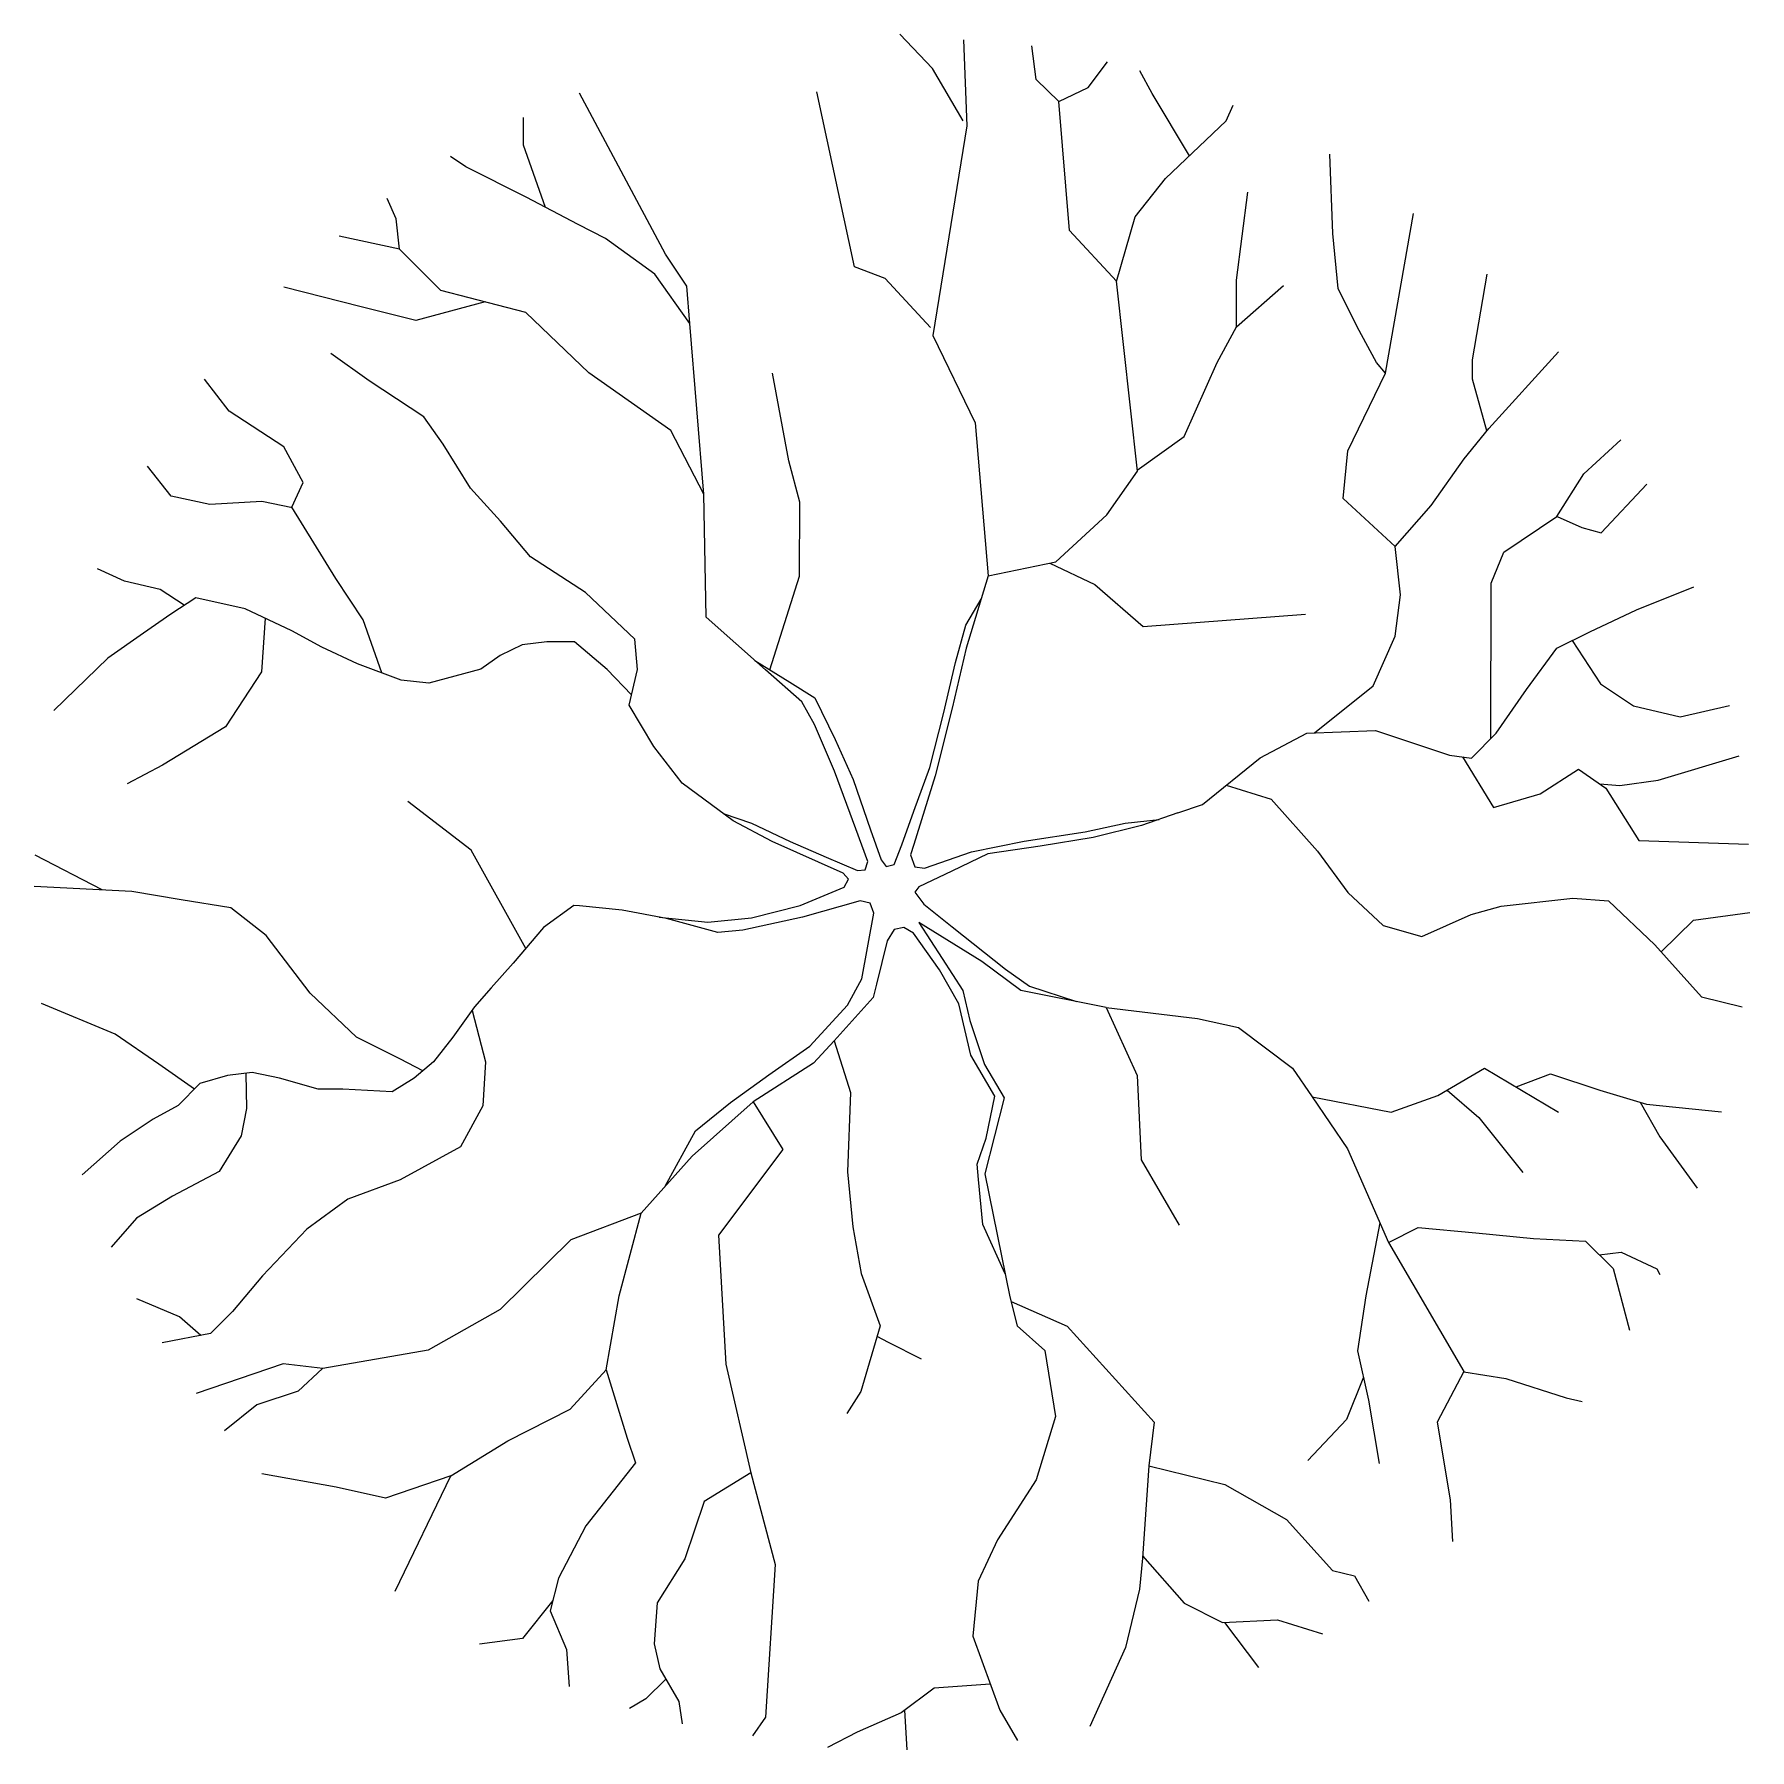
# Model space of a CAD drawing. Extents: x 99089 to 101049, y 99298 to 100905.
# Drawn here: x 100109.82 to 100127.31, y 100158.57 to 100176.07 of the extents above; entities that cross this region are included whole.
import ezdxf

# ---------------------------------------------------------------- set-up
doc = ezdxf.new("R2010")
doc.units = 0
doc.layers.add('Survey Exist Trees', color=7, linetype='Continuous')

msp = doc.modelspace()

# ---------------------------------------------------------------- linework, layer by layer
at = {"layer": 'Survey Exist Trees'}
for points in [[(100119.289, 100175.188), (100118.976, 100175.721), (100118.643, 100176.069)], [(100119.292, 100176.014), (100119.325, 100175.135), (100118.978, 100172.997), (100119.411, 100172.107), (100119.545, 100170.545), (100120.233, 100170.689), (100120.754, 100171.169), (100121.066, 100171.614), (100120.853, 100173.551), (100120.372, 100174.068), (100120.263, 100175.384), (100120.033, 100175.608), (100119.99, 100175.952)], [(100120.263, 100175.384), (100120.562, 100175.526), (100120.76, 100175.79)], [(100121.596, 100174.83), (100121.215, 100175.467), (100121.092, 100175.696)], [(100116.668, 100170.123), (100116.644, 100171.379), (100116.502, 100173.118), (100116.471, 100173.499), (100116.252, 100173.826), (100115.377, 100175.468)], [(100118.956, 100173.08), (100118.495, 100173.578), (100118.18, 100173.699), (100117.798, 100175.481)], [(100115.029, 100174.304), (100114.804, 100174.94), (100114.806, 100175.221)], [(100120.852, 100173.547), (100121.044, 100174.207), (100121.353, 100174.599), (100121.97, 100175.186), (100122.043, 100175.348)], [(100116.502, 100173.118), (100116.144, 100173.623), (100115.642, 100173.987), (100115.362, 100174.128), (100114.831, 100174.408), (100114.216, 100174.717), (100114.062, 100174.822)], [(100123.597, 100172.612), (100123.503, 100172.721), (100123.308, 100173.085), (100123.113, 100173.477), (100123.059, 100174.037), (100123.027, 100174.846)], [(100113.542, 100173.877), (100113.505, 100174.188), (100113.414, 100174.393)], [(100122.077, 100173.086), (100122.078, 100173.562), (100122.192, 100174.458)], [(100122.872, 100168.945), (100123.469, 100169.424), (100123.694, 100169.932), (100123.748, 100170.354), (100123.695, 100170.844), (100123.165, 100171.335), (100123.21, 100171.822), (100123.597, 100172.612), (100123.882, 100174.243)], [(100116.644, 100171.379), (100116.309, 100172.027), (100115.47, 100172.616), (100114.828, 100173.232), (100113.961, 100173.457), (100113.542, 100173.877), (100112.925, 100174.009)], [(100124.629, 100172.024), (100124.482, 100172.552), (100124.483, 100172.748), (100124.632, 100173.623)], [(100114.415, 100173.339), (100113.708, 100173.149), (100113.149, 100173.29), (100112.361, 100173.49)], [(100121.065, 100171.623), (100121.542, 100171.967), (100121.88, 100172.722), (100122.077, 100173.086), (100122.554, 100173.506)], [(100116.423, 100168.433), (100116.423, 100168.433), (100116.133, 100168.807), (100115.882, 100169.228), (100115.967, 100169.592), (100115.94, 100169.899), (100115.437, 100170.376), (100114.878, 100170.74), (100114.571, 100171.105), (100114.264, 100171.441), (100113.985, 100171.889), (100113.79, 100172.169), (100113.231, 100172.534), (100112.84, 100172.814)], [(100123.695, 100170.845), (100124.06, 100171.265), (100124.397, 100171.74), (100124.649, 100172.048), (100125.36, 100172.83)], [(100117.318, 100169.588), (100117.62, 100170.542), (100117.622, 100171.298), (100117.511, 100171.718), (100117.346, 100172.614)], [(100113.36, 100169.556), (100113.169, 100170.098), (100112.89, 100170.518), (100112.444, 100171.246), (100112.557, 100171.498), (100112.362, 100171.862), (100111.803, 100172.227), (100111.552, 100172.552)], [(100124.67, 100168.884), (100124.673, 100170.47), (100124.804, 100170.787), (100125.344, 100171.15), (100125.62, 100171.588), (100125.997, 100171.934)], [(100112.448, 100171.24), (100112.136, 100171.303), (100111.605, 100171.275), (100111.213, 100171.359), (100110.97, 100171.664)], [(100125.347, 100171.152), (100125.598, 100171.04), (100125.794, 100170.983), (100126.26, 100171.481)], [(100120.171, 100170.676), (100120.632, 100170.457), (100121.126, 100170.028), (100122.781, 100170.156)], [(100111.346, 100170.246), (100111.099, 100170.407), (100110.735, 100170.492), (100110.461, 100170.617)], [(100119.545, 100170.545), (100119.32, 100169.81), (100119.176, 100169.197), (100119.003, 100168.508), (100118.786, 100167.806), (100118.753, 100167.7), (100118.796, 100167.577), (100118.893, 100167.564), (100119.375, 100167.731), (100119.91, 100167.84), (100120.532, 100167.934), (100120.94, 100168.024), (100121.286, 100168.062)], [(100115.907, 100169.334), (100115.659, 100169.592), (100115.324, 100169.872), (100115.044, 100169.872), (100114.792, 100169.844), (100114.568, 100169.733), (100114.371, 100169.593), (100113.839, 100169.453), (100113.559, 100169.481), (100113.112, 100169.65), (100112.749, 100169.818), (100112.441, 100169.986), (100111.966, 100170.211), (100111.462, 100170.323), (100111.21, 100170.155), (100110.93, 100169.96), (100110.565, 100169.708), (100110.015, 100169.174)], [(100117.165, 100169.683), (100117.52, 100169.462), (100117.776, 100169.302), (100117.984, 100168.878), (100118.167, 100168.468), (100118.344, 100167.957), (100118.451, 100167.65), (100118.503, 100167.58), (100118.585, 100167.603), (100118.662, 100167.804), (100118.787, 100168.146), (100118.949, 100168.592), (100119.087, 100169.14), (100119.21, 100169.661), (100119.316, 100170.043), (100119.473, 100170.308)], [(100121.478, 100168.128), (100121.729, 100168.215), (100122.318, 100168.69), (100122.794, 100168.942), (100123.494, 100168.969), (100124.249, 100168.717), (100124.473, 100168.688), (100124.726, 100168.94), (100125.035, 100169.388), (100125.343, 100169.808), (100125.68, 100169.975), (100126.156, 100170.199), (100126.739, 100170.435)], [(100116.842, 100168.122), (100117.131, 100168.024), (100117.525, 100167.837), (100117.892, 100167.676), (100118.212, 100167.542), (100118.289, 100167.546), (100118.316, 100167.631), (100118.195, 100167.965), (100117.977, 100168.553), (100117.774, 100169.031), (100117.644, 100169.26), (100117.273, 100169.588), (100116.668, 100170.123)], [(100112.169, 100170.115), (100112.132, 100169.567), (100111.767, 100169.007), (100111.122, 100168.615), (100110.762, 100168.424)], [(100125.5, 100169.886), (100125.79, 100169.443), (100126.126, 100169.219), (100126.601, 100169.107), (100127.103, 100169.225)], [(100124.38, 100168.7), (100124.696, 100168.184), (100125.172, 100168.324), (100125.564, 100168.576), (100125.844, 100168.379), (100126.178, 100167.847), (100127.299, 100167.811)], [(100125.78, 100168.424), (100125.984, 100168.407), (100126.376, 100168.463), (100127.201, 100168.712)], [(100116.188, 100167.064), (100116.684, 100167.014), (100117.131, 100167.059), (100117.627, 100167.183), (100118.077, 100167.371), (100118.12, 100167.452), (100118.065, 100167.513), (100117.341, 100167.837), (100116.942, 100168.048), (100116.423, 100168.433)], [(100121.971, 100168.41), (100122.429, 100168.27), (100122.904, 100167.738), (100123.21, 100167.318), (100123.573, 100166.981), (100123.965, 100166.869), (100124.469, 100167.093), (100124.777, 100167.176), (100125.505, 100167.26), (100125.869, 100167.231), (100126.344, 100166.783), (100126.818, 100166.251), (100127.234, 100166.152)], [(100114.828, 100166.747), (100114.271, 100167.749), (100113.626, 100168.244)], [(100121.478, 100168.128), (100121.108, 100168.001), (100120.616, 100167.878), (100120.075, 100167.79), (100119.539, 100167.71), (100119.174, 100167.535), (100118.836, 100167.374), (100118.796, 100167.32), (100118.887, 100167.199), (100119.177, 100166.967), (100119.721, 100166.533), (100119.966, 100166.361), (100120.446, 100166.205)], [(100110.509, 100167.343), (100109.824, 100167.696)], [(100113.78, 100165.499), (100113.55, 100165.618), (100113.103, 100165.842), (100112.628, 100166.29), (100112.182, 100166.879), (100111.819, 100167.159), (100111.315, 100167.243), (100110.811, 100167.328), (100109.816, 100167.376)], [(100115.376, 100167.18), (100115.317, 100167.184), (100115.009, 100166.96), (100114.7, 100166.597), (100114.476, 100166.345), (100114.307, 100166.149), (100114.083, 100165.841), (100113.886, 100165.589), (100113.69, 100165.422), (100113.465, 100165.282), (100112.962, 100165.31), (100112.71, 100165.31), (100112.318, 100165.423), (100112.039, 100165.479), (100111.786, 100165.451), (100111.506, 100165.367), (100111.282, 100165.144), (100111.03, 100165.004), (100110.693, 100164.78), (100110.305, 100164.438)], [(100116.251, 100164.321), (100116.559, 100164.886), (100116.915, 100165.173), (100117.307, 100165.457), (100117.726, 100165.749), (100118.111, 100166.169), (100118.255, 100166.437), (100118.377, 100167.105), (100118.339, 100167.209), (100118.24, 100167.23), (100117.649, 100167.064), (100117.041, 100166.931), (100116.786, 100166.907), (100116.264, 100167.05), (100115.813, 100167.137), (100115.376, 100167.18)], [(100120.746, 100166.145), (100119.877, 100166.316), (100119.478, 100166.613), (100118.838, 100167.01), (100119.076, 100166.642), (100119.287, 100166.317), (100119.357, 100166.011), (100119.508, 100165.561), (100119.707, 100165.221), (100119.511, 100164.447), (100119.764, 100163.194)], [(100126.406, 100166.713), (100126.736, 100167.035), (100127.31, 100167.113)], [(100119.717, 100163.428), (100119.491, 100163.931), (100119.444, 100164.388), (100119.43, 100164.546), (100119.524, 100164.81), (100119.612, 100165.238), (100119.366, 100165.659), (100119.245, 100166.18), (100119.048, 100166.527), (100118.782, 100166.902), (100118.684, 100166.961), (100118.584, 100166.939), (100118.515, 100166.825), (100118.404, 100166.381), (100118.37, 100166.246), (100117.974, 100165.804), (100117.763, 100165.575), (100117.146, 100165.182), (100116.525, 100164.627), (100116.004, 100164.045)], [(100111.45, 100165.311), (100111.087, 100165.564), (100110.64, 100165.872), (100109.891, 100166.183)], [(100114.28, 100166.112), (100114.418, 100165.589), (100114.389, 100165.141), (100114.164, 100164.721), (100113.547, 100164.386), (100113.015, 100164.19), (100112.594, 100163.883), (100112.145, 100163.407), (100111.837, 100163.043), (100111.612, 100162.819), (100111.121, 100162.725)], [(100120.746, 100166.145), (100121.68, 100166.033), (100122.098, 100165.939), (100122.648, 100165.524), (100122.847, 100165.234), (100123.209, 100164.703), (100123.627, 100163.746), (100124.395, 100162.431), (100124.121, 100161.913), (100124.255, 100161.121), (100124.279, 100160.698)], [(100120.746, 100166.145), (100121.062, 100165.45), (100121.105, 100164.59), (100121.492, 100163.924)], [(100117.974, 100165.804), (100118.139, 100165.278), (100118.11, 100164.466), (100118.164, 100163.906), (100118.247, 100163.43), (100118.442, 100162.898), (100118.244, 100162.226), (100118.104, 100162.002)], [(100111.974, 100165.472), (100111.982, 100165.115), (100111.925, 100164.835), (100111.7, 100164.471), (100111.224, 100164.22), (100110.859, 100163.996), (100110.601, 100163.7)], [(100122.847, 100165.234), (100123.653, 100165.077), (100124.129, 100165.245), (100124.606, 100165.525), (100125.36, 100165.076)], [(100124.928, 100165.333), (100125.277, 100165.468), (100125.78, 100165.3), (100126.256, 100165.159), (100127.021, 100165.081)], [(100124.225, 100165.301), (100124.548, 100165.021), (100124.995, 100164.46)], [(100117.146, 100165.182), (100117.45, 100164.696), (100116.793, 100163.823), (100116.868, 100162.506), (100117.123, 100161.396), (100117.372, 100160.463), (100117.273, 100158.906), (100117.14, 100158.714)], [(100126.194, 100165.178), (100126.395, 100164.823), (100126.775, 100164.302)], [(100113.495, 100160.192), (100114.063, 100161.368), (100114.646, 100161.723), (100115.282, 100162.048), (100115.648, 100162.449), (100115.782, 100163.203), (100116.004, 100164.045), (100115.289, 100163.773), (100114.568, 100163.064), (100113.832, 100162.649), (100112.759, 100162.462), (100112.353, 100162.51), (100111.468, 100162.206)], [(100123.539, 100163.948), (100123.396, 100163.202), (100123.311, 100162.642), (100123.422, 100162.138), (100123.532, 100161.494)], [(100123.627, 100163.746), (100123.93, 100163.901), (100124.517, 100163.845), (100125.105, 100163.788), (100125.637, 100163.76), (100125.916, 100163.48), (100126.085, 100162.853)], [(100125.776, 100163.62), (100126, 100163.647), (100126.364, 100163.479), (100126.395, 100163.421)], [(100111.513, 100162.8), (100111.297, 100162.988), (100110.863, 100163.172)], [(100119.764, 100163.194), (100119.841, 100162.897), (100120.12, 100162.644), (100120.231, 100161.972), (100120.033, 100161.328), (100119.64, 100160.713), (100119.443, 100160.293), (100119.386, 100159.733), (100119.664, 100158.977), (100119.844, 100158.668)], [(100119.777, 100163.144), (100120.348, 100162.893), (100121.238, 100161.915), (100121.181, 100161.468), (100121.117, 100160.526), (100121.088, 100160.211), (100120.944, 100159.616), (100120.582, 100158.809)], [(100118.41, 100162.79), (100118.525, 100162.73), (100118.861, 100162.561)], [(100112.755, 100162.462), (100112.506, 100162.231), (100112.086, 100162.091), (100111.757, 100161.827)], [(100115.648, 100162.449), (100115.864, 100161.752), (100115.947, 100161.5), (100115.442, 100160.856), (100115.161, 100160.325), (100115.076, 100159.989), (100115.243, 100159.597), (100115.271, 100159.217)], [(100124.393, 100162.428), (100124.822, 100162.361), (100125.437, 100162.164), (100125.602, 100162.126)], [(100123.37, 100162.375), (100123.197, 100161.942), (100122.805, 100161.522)], [(100114.063, 100161.368), (100113.399, 100161.138), (100112.896, 100161.25), (100112.137, 100161.387)], [(100117.123, 100161.396), (100116.646, 100161.107), (100116.449, 100160.52), (100116.168, 100160.072), (100116.139, 100159.652), (100116.194, 100159.4), (100116.389, 100159.064), (100116.424, 100158.839)], [(100121.181, 100161.468), (100121.957, 100161.279), (100122.587, 100160.923), (100123.054, 100160.402), (100123.278, 100160.346), (100123.427, 100160.09)], [(100121.119, 100160.55), (100121.542, 100160.067), (100121.933, 100159.871), (100122.493, 100159.899), (100122.953, 100159.754)], [(100115.103, 100160.094), (100114.795, 100159.709), (100114.358, 100159.651)], [(100121.955, 100159.872), (100122.301, 100159.412)], [(100116.256, 100159.294), (100116.053, 100159.092), (100115.887, 100158.993)], [(100119.565, 100159.244), (100118.993, 100159.201), (100118.656, 100158.95), (100118.208, 100158.754), (100117.907, 100158.598)], [(100118.692, 100158.976), (100118.713, 100158.574)]]:
    msp.add_lwpolyline(points, dxfattribs=at)

doc.saveas('drawing.dxf')
